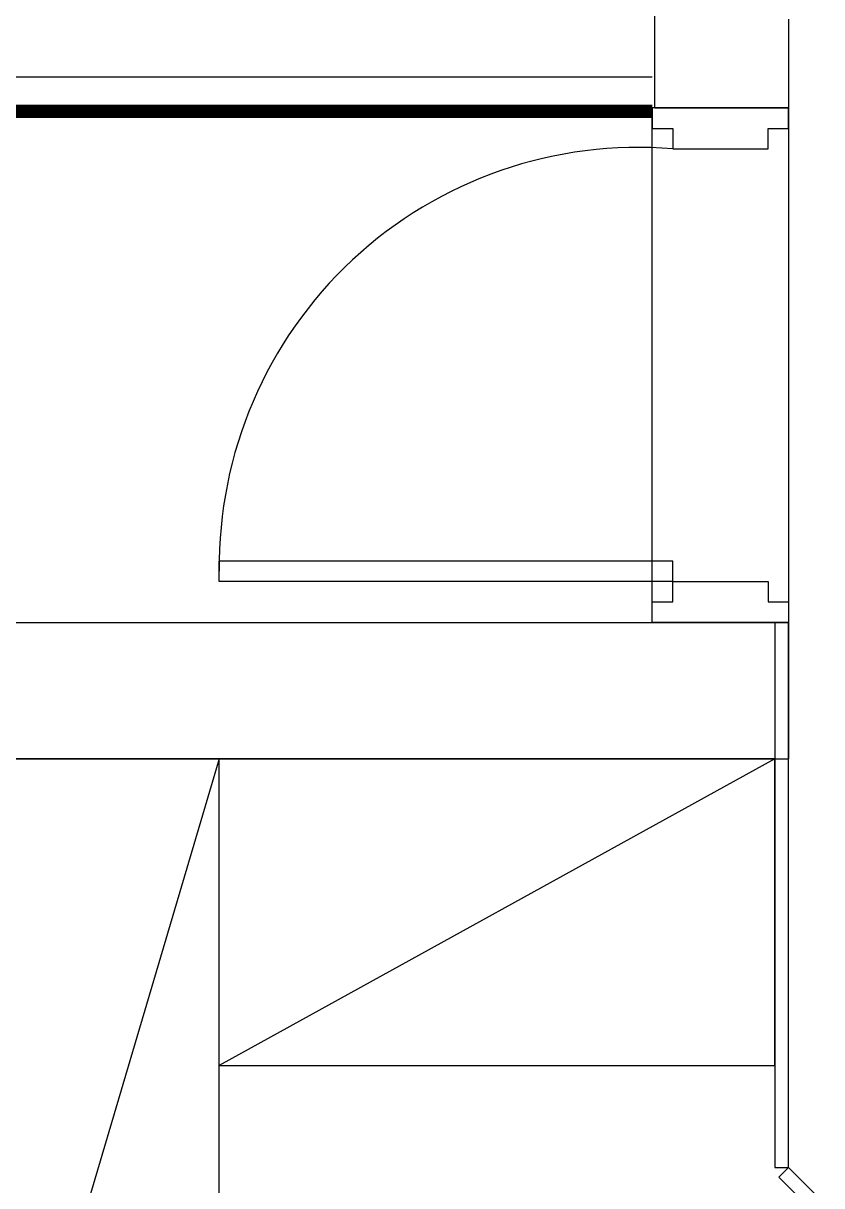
# Model space of a CAD drawing. Header units: inches. Extents: x -55157 to -7160, y -122257 to -52101.
# Drawn here: x -18057 to -16886, y -93818 to -92112 of the extents above; entities that cross this region are included whole.
import ezdxf

# ---------------------------------------------------------------- set-up
doc = ezdxf.new("R2010")
doc.units = ezdxf.units.IN
doc.header["$LTSCALE"] = 50
doc.header["$MEASUREMENT"] = 0
doc.linetypes.add('HID', pattern=[2.5, 1.5, -1])
doc.linetypes.add('HIDDEN', pattern=[0.375, 0.25, -0.125])
for name, color, linetype in [('06-FUR', 6, 'Continuous'), ('06-LIGHT', 4, 'Continuous'), ('CEIL-LIGHT', 7, 'Continuous'), ('도면층2', 2, 'Continuous'), ('도면층4', 4, 'Continuous'), ('도면층5', 5, 'Continuous')]:
    doc.layers.add(name, color=color, linetype=linetype)

# ---------------------------------------------------------------- blocks, each defined once
blk = doc.blocks.new('vudauseh')
at = {"layer": '도면층2'}
for p, q in [((-38631, -58130.2), (-38631, -55570.2)), ((-38435, -58000.2), (-38435, -58130.2)), ((-38631, -58130.2), (-38435, -58130.2)), ((-38631, -58130.2), (-38435, -58130.2)), ((-40782.7, -58885.2), (-38435, -58885.2)), ((-38631, -58885.2), (-38435, -58885.2)), ((-38435, -58885.2), (-38435, -59085.2)), ((-39720, -59085.2), (-38435, -59085.2))]:
    blk.add_line(p, q, dxfattribs=at)
at = {"layer": '도면층4'}
for p, q in [((-38635, -58885.2), (-38635, -58130.2)), ((-38631, -58130.2), (-38435, -58130.2)), ((-38435, -58130.2), (-38435, -58885.2)), ((-39270, -58825.2), (-39270, -58795.2)), ((-38605, -58795.2), (-39269.4, -58795.2)), ((-38605, -58825.2), (-38605, -58795.2)), ((-38605, -58825.2), (-39270, -58825.2)), ((-38435, -58885.2), (-38631, -58885.2)), ((-38631, -58885.2), (-38435, -58885.2))]:
    blk.add_line(p, q, dxfattribs=at)
for points in [[(-38635, -58130.2), (-38635, -58160.2), (-38605, -58160.2), (-38605, -58190.2), (-38465, -58190.2), (-38465, -58160.2), (-38435, -58160.2), (-38435, -58130.2), (-38635, -58130.2)], [(-38635, -58885.2), (-38635, -58855.2), (-38605, -58855.2), (-38605, -58825.2), (-38465, -58825.2), (-38465, -58855.2), (-38435, -58855.2), (-38435, -58885.2), (-38635, -58885.2)]]:
    blk.add_lwpolyline(points, dxfattribs=at)
at = {"layer": '도면층5'}
blk.add_arc((-38655.4, -58802.7), 614.6, 85.2895, 180.6992, dxfattribs=at)
blk = doc.blocks.new('ccjwsjdeh')
at = {"layer": '06-FUR', "color": 8}
for points in [[(-16955, -76204.4), (-16935, -76204.4), (-16935, -75404.4), (-16955, -75404.4)], [(-16949.1, -76218.6), (-16935, -76204.4), (-16616.8, -76522.6), (-16630.9, -76536.8)]]:
    blk.add_lwpolyline(points, close=True, dxfattribs=at)
blk.add_lwpolyline([(-16955, -75604.4), (-18220, -75604.4), (-18220, -77124.4), (-17770, -77124.4), (-17770, -76054.4), (-16955, -76054.4), (-16955, -75604.4), (-17770, -76054.4), (-17770, -75604.4), (-18220, -77124.4)], dxfattribs=at)
blk.add_blockref('vudauseh', (21500, -16519.2))

msp = doc.modelspace()

# ---------------------------------------------------------------- linework, layer by layer
at = {"layer": '06-LIGHT'}
msp.add_line((-17134.967, -92191.45), (-20166.967, -92191.45), dxfattribs=at)
at = {"layer": '06-LIGHT', "color": 10, "linetype": 'HID', "const_width": 20}
msp.add_lwpolyline([(-17134.967, -92241.45), (-20166.967, -92241.45)], dxfattribs=at)

# ---------------------------------------------------------------- block references
at = {"layer": 'CEIL-LIGHT', "color": 10, "linetype": 'HIDDEN', "ltscale": 5}
msp.add_blockref('ccjwsjdeh', (0, -17587.01), dxfattribs=at)

doc.saveas('drawing.dxf')
